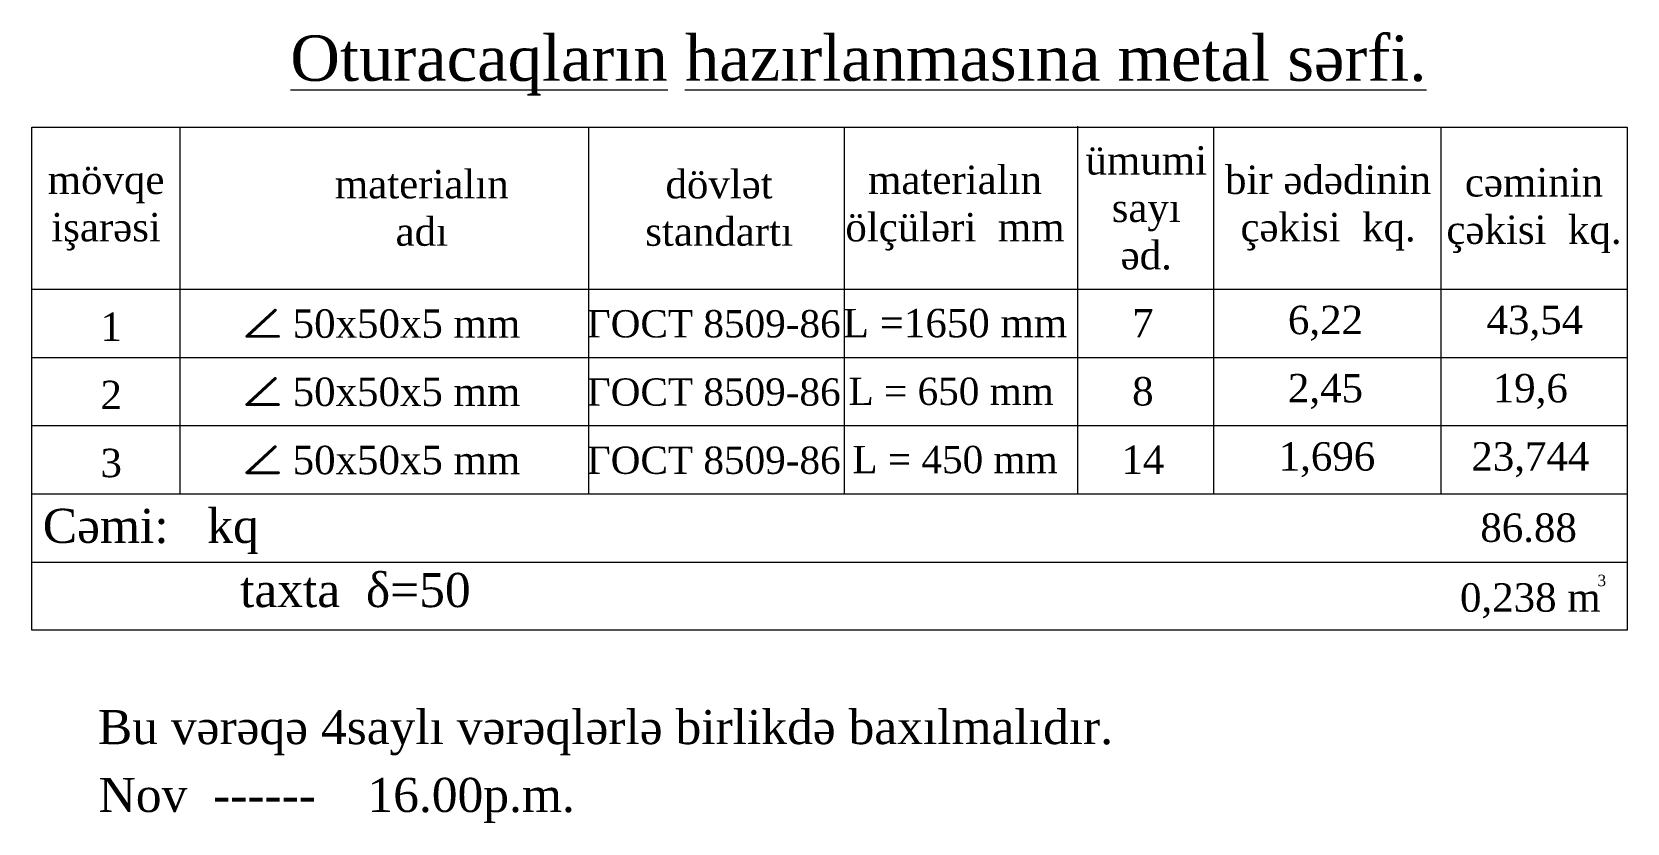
# Model space of a CAD drawing. Header units: millimetres. Extents: x 873544 to 1143527, y -837564 to -766512.
# Drawn here: x 934914 to 948951, y -789135 to -782177 of the extents above; entities that cross this region are included whole.
import ezdxf

# ---------------------------------------------------------------- set-up
doc = ezdxf.new("R2010")
doc.units = ezdxf.units.MM
for name, color, linetype, lineweight in [('cədvəl xətti-15', 7, 'Continuous', 15), ('cədvəl xətti-25', 7, 'Continuous', 25), ('Yazı', 7, 'Continuous', 9), ('Yazı-1', 7, 'Continuous', 15)]:
    doc.layers.add(name, color=color, linetype=linetype, lineweight=lineweight)
doc.styles.add('Times New  Roman', font='times.ttf')

msp = doc.modelspace()

# ---------------------------------------------------------------- linework, layer by layer
at = {"layer": 'cədvəl xətti-15', "linetype": 'Continuous', "lineweight": 20}
for p, q in [((934913.8, -785039.3), (942065, -785039.3)), ((942065, -785039.3), (948951.2, -785039.3)), ((934913.8, -785639.3), (948951.2, -785639.3)), ((934913.8, -786239.3), (948951.2, -786239.3)), ((934913.8, -786839.3), (942065, -786839.3)), ((942065, -786839.3), (948951.2, -786839.3))]:
    msp.add_line(p, q, dxfattribs=at)
at = {"layer": 'cədvəl xətti-25', "linetype": 'Continuous', "lineweight": 20}
for p, q in [((944117.5, -786239.3), (944117.5, -783005.7)), ((936219.1, -786239.3), (936219.1, -783013.2)), ((939815, -786239.3), (939815, -783013.2)), ((942065, -786239.3), (942065, -783013.2)), ((945315, -786239.3), (945315, -783013.2)), ((947315.4, -786239.3), (947315.4, -783013.2)), ((934913.8, -784439.3), (948951.2, -784439.3))]:
    msp.add_line(p, q, dxfattribs=at)
msp.add_lwpolyline([(948951.2, -787439.3), (934913.8, -787439.3), (934913.8, -783013.2), (948951.2, -783013.2), (948951.2, -787439.3)], dxfattribs=at)

# ---------------------------------------------------------------- texts
at = {"linetype": 'Continuous', "lineweight": 9, "insert": (937760.4, -787337.4), "char_height": 300, "width": 4241.043, "attachment_point": 5, "style": 'Times New  Roman'}
msp.add_mtext('taxta  δ=50\\P\\~ ', dxfattribs=at)
at = {"linetype": 'Continuous', "char_height": 300, "attachment_point": 4, "style": 'Times New  Roman'}
for s, insert in [('Bu v{\\fTimes New Roman|b0|i0|c238|p18;ərəqə} {\\fTimes New Roman|b0|i0|c238|p18;4saylı} {\\fTimes New Roman|b0|i0|c238|p18;vərəqlərlə} {\\fTimes New Roman|b0|i0|c238|p18;birlikdə} bax{\\fTimes New Roman|b0|i0|c238|p18;ılmalıdır}. ', (935494.7, -788339.9)), (' Nov  ------    16.00p.m.', (935387.8, -788935.9))]:
    msp.add_mtext(s, dxfattribs=dict(at, insert=insert))
at = {"layer": 'Yazı', "attachment_point": 5, "style": 'Times New  Roman'}
for s, insert, char_height in [('{\\LOturacaqlar\\fTimes New Roman|b0|i0|c238|p18;ın hazırlanmasına metal sərfi.}', (942186.9, -782472.2), 400), ('{\\fISOCPEUR|b0|i0|c0|p34;∠} 50x50x5{\\fTimes New Roman|b0|i0|c238|p18; mm}', (937993.2, -784743.7), 250), ('{\\fTimes New Roman|b0|i0|c238|p18;L} {\\fTimes New Roman|b0|i0|c238|p18;=}1650{\\fTimes New Roman|b0|i0|c238|p18; mm}', (943036.9, -784739.3), 250), ('7', (944690, -784739.3), 250), ('{\\fISOCPEUR|b0|i0|c0|p34;∠} 50x50x5{\\fTimes New Roman|b0|i0|c238|p18; mm}', (937993.2, -785343.7), 250), ('{\\fTimes New Roman|b0|i0|c238|p18;L} {\\fTimes New Roman|b0|i0|c238|p18;=} 650{\\fTimes New Roman|b0|i0|c238|p18; mm}', (943003.3, -785339.3), 240), ('8', (944690, -785339.3), 250), ('{\\fISOCPEUR|b0|i0|c0|p34;∠} 50x50x5{\\fTimes New Roman|b0|i0|c238|p18; mm}', (937993.2, -785943.7), 250), ('{\\fTimes New Roman|b0|i0|c238|p18;L} {\\fTimes New Roman|b0|i0|c238|p18;=} 450{\\fTimes New Roman|b0|i0|c238|p18; mm}', (943036.9, -785939.3), 240), ('{\\fTimes New Roman|b0|i0|c238|p18;1}4', (944690, -785939.3), 250)]:
    msp.add_mtext(s, dxfattribs=dict(at, insert=insert, char_height=char_height))
at = {"layer": 'Yazı', "color": 1, "char_height": 240, "attachment_point": 5, "style": 'Times New  Roman'}
for insert in [(940914, -784745.5), (940914, -785345.5), (940914, -785945.5)]:
    msp.add_mtext('{\\C256;ГОСТ 8509-86}', dxfattribs=dict(at, insert=insert))
at = {"layer": 'Yazı', "color": 2, "attachment_point": 5, "style": 'Times New  Roman'}
for s, insert, char_height in [('{\\C256;6,22}', (946297, -784739.3), 250), ('{\\C256;43,54}', (948139.7, -784739.3), 250), ('{\\C256;2,45}', (946297, -785339.3), 250), ('{\\C256;19,6}', (948099.4, -785339.3), 250), ('{\\fTimes New Roman|b0|i0|c238|p18;\\C256;1,\\fTimes New Roman|b0|i0|c204|p18;696}', (946310.3, -785939.3), 250), ('{\\C256;23,744}', (948099.9, -785939.3), 250), ('{\\fTimes New Roman|b0|i0|c238|p18;\\C256;86.88}', (948084.6, -786539.3), 250), ('{\\C256;0,238 m}', (948099.9, -787179.9), 250), ('{\\C256;3}', (948728.9, -787001.5), 100)]:
    msp.add_mtext(s, dxfattribs=dict(at, insert=insert, char_height=char_height))
at = {"layer": 'Yazı-1', "attachment_point": 5, "style": 'Times New  Roman'}
for s, insert, char_height in [('ümumi\\Psayı\\Pəd.', (944720.1, -783726.2), 250), ('mövqe\\Pişarəsi', (935566.4, -783726.2), 250), ('materialın\\Padı', (938344.7, -783726.2), 250), (' dövlət\\P standartı', (940914, -783726.2), 250), ('materialın\\Pölçüləri  mm', (943036.9, -783726.2), 250), ('bir ədədinin\\Pçəkisi  kq.', (946320.2, -783726.2), 250), ('cəminin\\Pçəkisi  kq{\\fTimes New Roman|b0|i0|c238|p18;.}', (948132, -783748.5), 250), ('\\pxsm0.9;{\\fTimes New Roman|b0|i0|c238|p18;1}', (935611.5, -784769.4), 250), ('\\pxsm0.9;{\\fTimes New Roman|b0|i0|c238|p18;2}', (935611.5, -785369.4), 250), ('\\pxsm0.9;{\\fTimes New Roman|b0|i0|c238|p18;3}', (935611.5, -785969.4), 250), ('C{\\fTimes New Roman|b0|i0|c238|p18;əmi}:{\\fTimes New Roman|b0|i0|c238|p18;   kq}', (935959.8, -786569.5), 300)]:
    msp.add_mtext(s, dxfattribs=dict(at, insert=insert, char_height=char_height))

doc.saveas('drawing.dxf')
